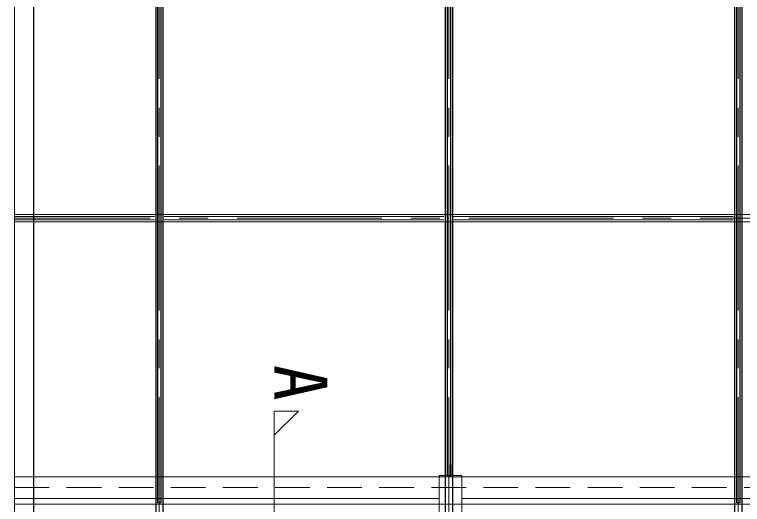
# Model space of a CAD drawing. Units: millimetres, scale not verified. Extents: x -11700 to 11700, y -342150 to 7650.
# Drawn here: x -10053 to -8544, y -3887 to -2872 of the extents above; entities that cross this region are included whole.
import ezdxf
from ezdxf.enums import TextEntityAlignment as Align

# ---------------------------------------------------------------- set-up
doc = ezdxf.new("R2010")
doc.units = ezdxf.units.MM
doc.header["$LTSCALE"] = 60
doc.linetypes.add('CHAIN1', pattern=[8, 5, -1, 1, -1])
doc.linetypes.add('DASHED1', pattern=[1.8, 1.2, -0.6])
for name, color, linetype, lineweight in [('9-0_中心線', 4, 'CHAIN1', 9), ('9-2_メイン・クロス', 3, 'Continuous', 18), ('9-3_メインクロス', 2, 'Continuous', 25), ('9-6_文字', 7, 'Continuous', 18), ('9-9_躯体他', 4, 'Continuous', 9), ('9-B_補強金具・金具・', 3, 'Continuous', 18)]:
    doc.layers.add(name, color=color, linetype=linetype, lineweight=lineweight)
doc.styles.add('ＭＳ ゴシック', font='')
doc.styles.get('ＭＳ ゴシック').set_extended_font_data('MS Gothic')

msp = doc.modelspace()

# ---------------------------------------------------------------- linework, layer by layer
at = {"layer": '9-0_中心線'}
for p, q in [((-9752.68, 175.22), (-9752.68, -5393.49)), ((-9152.68, 175.22), (-9152.68, -5393.49)), ((-8552.68, 175.22), (-8552.68, -5393.49)), ((-1611.37, -3293.49), (-10052.68, -3293.49)), ((-9152.68, -3881.96), (-9152.68, -3904.56))]:
    msp.add_line(p, q, dxfattribs=at)
at = {"layer": '9-0_中心線', "linetype": 'DASHED1'}
msp.add_line((-10052.68, -3851.99), (-7652.68, -3851.99), dxfattribs=at)
at = {"layer": '9-2_メイン・クロス'}
for p, q in [((-7652.68, -3285.99), (-10052.68, -3285.99)), ((-9762.68, -3289.99), (-10052.68, -3289.99)), ((-9762.68, -3296.99), (-10052.68, -3296.99)), ((-7652.68, -3300.99), (-10052.68, -3300.99)), ((-9162.68, -3289.99), (-9742.68, -3289.99)), ((-9162.68, -3296.99), (-9742.68, -3296.99)), ((-8562.68, -3289.99), (-9142.68, -3289.99)), ((-8562.68, -3296.99), (-9142.68, -3296.99)), ((-7652.68, -3829.49), (-10052.68, -3829.49)), ((-9172.68, -3874.49), (-10052.68, -3874.49)), ((-7972.68, -3874.49), (-9125.68, -3874.49)), ((-7652.68, -3885.99), (-10052.68, -3885.99)), ((-9756.18, -3883.49), (-9749.18, -3883.49)), ((-8556.18, -3883.49), (-8549.18, -3883.49))]:
    msp.add_line(p, q, dxfattribs=at)
at = {"layer": '9-3_メインクロス'}
for p, q in [((-10012.68, -5393.49), (-10012.68, 175.22)), ((-9760.18, 175.22), (-9760.18, -5393.49)), ((-9745.18, 175.22), (-9745.18, -5393.49)), ((-9160.18, 175.22), (-9160.18, -5393.49)), ((-9145.18, 175.22), (-9145.18, -5393.49)), ((-8560.18, 175.22), (-8560.18, -5393.49)), ((-8545.18, 175.22), (-8545.18, -5393.49)), ((-9756.18, -2703.49), (-9756.18, -3883.49)), ((-9749.18, -2703.49), (-9749.18, -3883.49)), ((-8556.18, -2703.49), (-8556.18, -3883.49)), ((-8549.18, -2703.49), (-8549.18, -3883.49)), ((-9156.18, -2759.79), (-9156.18, -3827.19)), ((-9149.18, -2759.79), (-9149.18, -3827.19))]:
    msp.add_line(p, q, dxfattribs=at)
at = {"layer": '9-6_文字'}
for p, q in [((-9514.23, -3693.49), (-9514.23, -4093.49)), ((-9464.23, -3693.49), (-9514.23, -3743.49)), ((-9464.23, -3693.49), (-9514.23, -3693.49))]:
    msp.add_line(p, q, dxfattribs=at)
at = {"layer": '9-9_躯体他'}
msp.add_line((-10052.68, -5393.49), (-10052.68, 175.22), dxfattribs=at)
at = {"layer": '9-B_補強金具・金具・'}
for p, q in [((-9149.98, -3804.49), (-9147.68, -3804.49)), ((-9149.98, -3825.19), (-9149.98, -3804.49)), ((-9147.68, -3825.19), (-9147.68, -3804.49)), ((-9172.68, -3959.79), (-9172.68, -3827.19))]:
    msp.add_line(p, q, dxfattribs=at)
at = {"layer": '9-B_補強金具・金具・', "linetype": 'DASHED1'}
for p, q in [((-9147.68, -3809.24), (-9149.98, -3809.24)), ((-9147.68, -3813.74), (-9149.98, -3813.74)), ((-9125.68, -3829.49), (-9172.68, -3829.49)), ((-9147.68, -3819.24), (-9149.98, -3819.24)), ((-9147.68, -3823.74), (-9149.98, -3823.74))]:
    msp.add_line(p, q, dxfattribs=at)
at = {"layer": '9-B_補強金具・金具・'}
msp.add_lwpolyline([(-9125.68, -3959.79), (-9125.68, -3827.19), (-9172.68, -3827.19)], dxfattribs=at)
for radius in [2, 4.3]:
    msp.add_arc((-9151.98, -3825.19), radius, 270, 0, dxfattribs=at)

# ---------------------------------------------------------------- texts
at = {"layer": '9-6_文字', "style": 'ＭＳ ゴシック'}
msp.add_text('A', height=110, rotation=270, dxfattribs=at).set_placement((-9547.36, -3597.21), align=Align.BOTTOM_LEFT)

doc.saveas('drawing.dxf')
